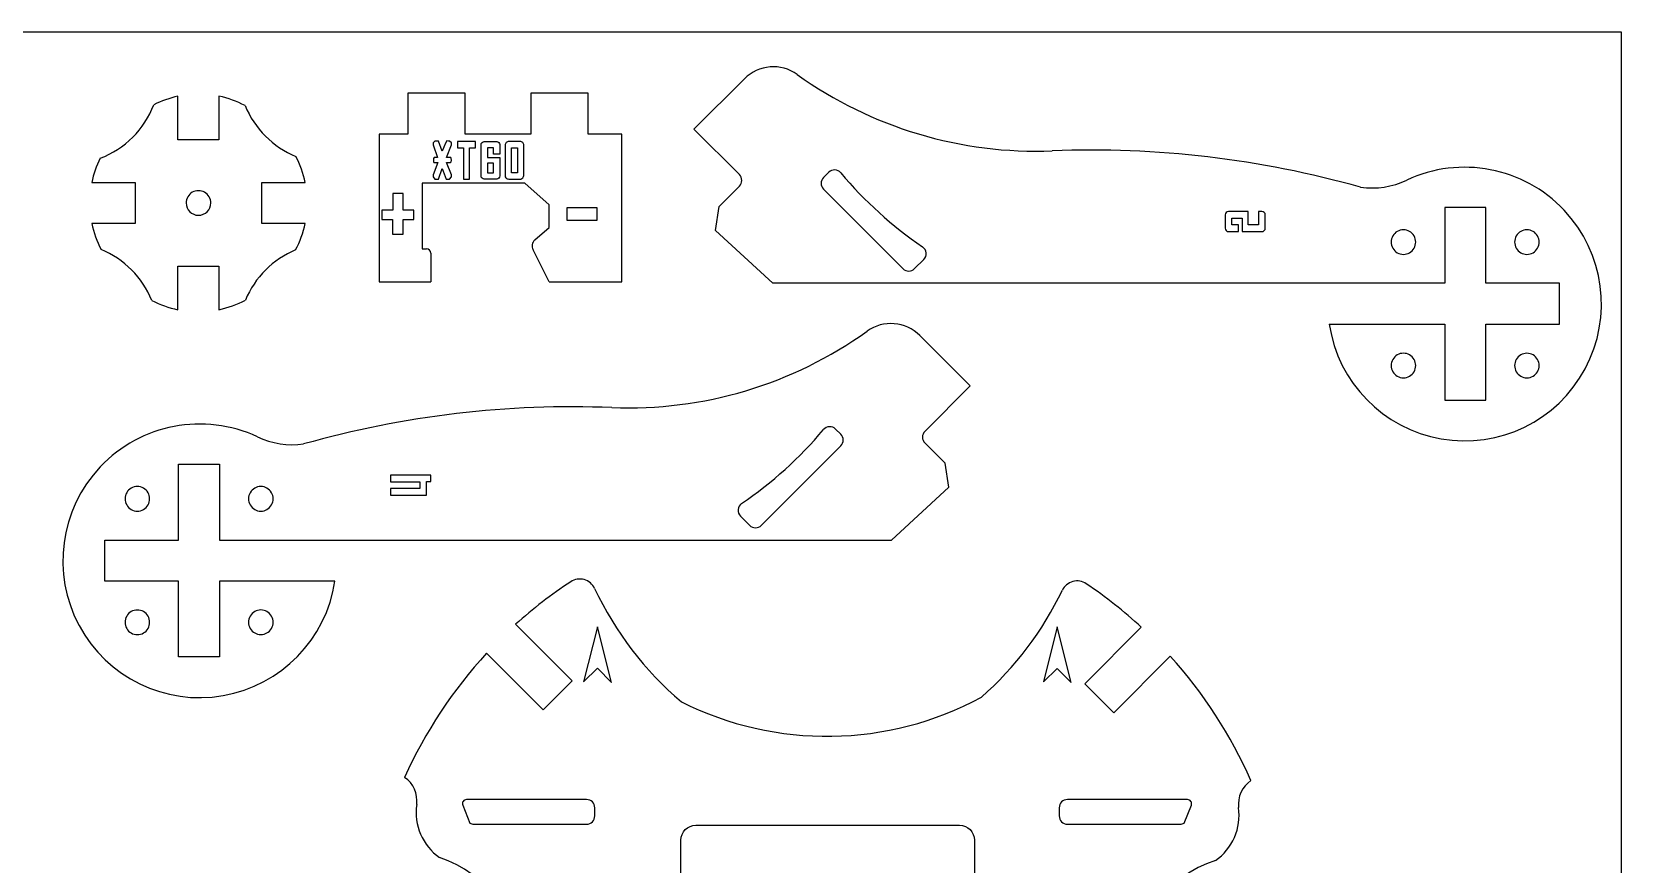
# Model space of a CAD drawing. Extents: x 0 to 911, y 61 to 967.
# Drawn here: x 321 to 907, y 660 to 967 of the extents above; entities that cross this region are included whole.
import ezdxf

# ---------------------------------------------------------------- set-up
doc = ezdxf.new("R2010")
doc.units = 0
doc.layers.add('corte', color=7, linetype='CONTINUOUS')
doc.layers.add('Grabado', color=7, linetype='CONTINUOUS')

msp = doc.modelspace()

# ---------------------------------------------------------------- linework, layer by layer
at = {"layer": 'corte', "color": 1}
for points in [[(581.753503, 914.728109), (564.99716, 931.484451), (583.576999, 950.064291)], [(459.473656, 944.783779), (459.473656, 929.665665)], [(480.63901, 944.783779), (459.473656, 944.783779)], [(480.63901, 929.665665), (480.63901, 944.783779)], [(504.82798, 944.783779), (504.82798, 929.665665)], [(525.993334, 944.783779), (504.82798, 944.783779)], [(525.993334, 929.665665), (525.993334, 944.783779)], [(374.713621, 927.575511), (374.713621, 943.65214)], [(389.831726, 943.65214), (389.831726, 927.575511)], [(389.831726, 927.575511), (374.713621, 927.575511)], [(459.473656, 929.665665), (448.890975, 929.665665)], [(448.890975, 929.665665), (448.890975, 875.240494)], [(504.82798, 929.665665), (480.63901, 929.665665)], [(538.390185, 929.665665), (525.993334, 929.665665)], [(538.390185, 875.240494), (538.390185, 929.665665)], [(612.754846, 913.659095), (614.673352, 915.577593)], [(342.889696, 911.827944), (358.966293, 911.827944)], [(358.966293, 911.827944), (358.966293, 896.709839)], [(405.579378, 911.828192), (421.65593, 911.828192)], [(405.579378, 896.710087), (405.579378, 911.828192)], [(506.339071, 890.641453), (511.631129, 895.271981), (511.631129, 903.586946), (502.560264, 911.52397), (464.764988, 911.52397), (464.764988, 887.334957), (466.392406, 887.334957)], [(594.074364, 874.650294), (572.94165, 894.120015), (574.312812, 903.011364), (581.753503, 910.452055)], [(642.071, 880.066887), (612.754846, 909.383042)], [(884.154797, 859.532189), (884.154797, 874.650294), (856.942197, 874.650294), (856.942197, 902.618805), (841.824086, 902.618805), (841.824086, 874.650294), (594.074364, 874.650294)], [(358.966293, 896.709839), (342.889746, 896.709839)], [(421.65593, 896.710087), (405.579378, 896.710087)], [(467.904214, 885.823192), (467.904214, 875.240494)], [(511.631129, 875.240494), (505.636693, 886.992003)], [(374.713954, 880.962435), (389.832059, 880.962435)], [(374.713954, 864.885892), (374.713954, 880.962435)], [(389.832059, 880.962435), (389.831726, 864.915417)], [(649.738422, 883.458264), (646.347045, 880.066887)], [(448.890975, 875.240494), (467.904214, 875.240494)], [(511.631129, 875.240494), (538.390185, 875.240494)], [(799.280851, 859.532189), (841.824086, 859.532189), (841.824086, 831.563687), (856.942197, 831.563687), (856.942197, 859.532189)], [(856.942197, 859.532189), (884.154797, 859.532189)], [(666.883885, 836.810978), (648.304003, 855.39086)], [(650.127576, 820.054636), (666.883885, 836.810978)], [(619.126233, 818.985622), (617.207684, 820.904129)], [(589.810053, 785.393423), (619.126233, 814.709578)], [(657.568216, 808.3379), (650.127576, 815.778591)], [(374.938841, 807.945333), (390.056946, 807.945333)], [(374.938841, 779.97683), (374.938841, 807.945333)], [(390.056946, 807.945333), (390.056946, 779.97683)], [(658.939352, 799.446551), (657.568216, 808.3379)], [(637.806638, 779.97683), (658.939352, 799.446551)], [(582.142597, 788.7848), (585.534, 785.393423)], [(347.726238, 779.97683), (374.938841, 779.97683)], [(347.726238, 764.858725), (347.726238, 779.97683)], [(390.056946, 779.97683), (637.806638, 779.97683)], [(374.938841, 764.858725), (347.726238, 764.858725)], [(374.938841, 736.890214), (374.938841, 764.858725)], [(390.056946, 764.858725), (390.056946, 736.890214)], [(432.600185, 764.858725), (390.056946, 764.858725)], [(488.541943, 738.237329), (509.385539, 717.356817), (520.075655, 728.046933), (499.232059, 748.927445)], [(729.955388, 747.821516), (709.1118, 726.97792), (719.801916, 716.287804), (740.645503, 737.1314)], [(390.056946, 736.890214), (374.938841, 736.890214)], [(479.70205, 682.211321), (482.348254, 675.648505)], [(525.397101, 684.288488), (481.104179, 684.288488)], [(528.420726, 678.241239), (528.420726, 681.264863)], [(699.697716, 681.264863), (699.697716, 678.241239)], [(747.014263, 684.288488), (702.721332, 684.288488)], [(745.770188, 675.648505), (748.416383, 682.211321)], [(483.903889, 675.217623), (525.397101, 675.217623)], [(702.721332, 675.217623), (744.214544, 675.217623)]]:
    msp.add_lwpolyline(points, dxfattribs=at)
for points in [[(386.808272, 904.269016)], [(826.615275, 885.323685)], [(872.151017, 885.323685)], [(826.615275, 839.795529)], [(872.151017, 839.787934)], [(359.730018, 799.721077)], [(405.265761, 799.721077)], [(359.730018, 754.185334)], [(405.265761, 754.192921)]]:
    msp.add_lwpolyline(points, close=True, dxfattribs=at)
for points in [[(603.072141, 951.663548), (597.057884, 955.97261), (588.808601, 955.295892), (583.576999, 950.064291)], [(603.072141, 951.663548), (630.416714, 932.071868), (663.514354, 922.15956), (697.126478, 923.495511)], [(346.020252, 920.747564), (355.129135, 924.218367), (362.323215, 931.412514), (365.793933, 940.52143)], [(374.713621, 943.65214), (371.626634, 942.966423), (368.632313, 941.91545), (365.793933, 940.52143)], [(399.463922, 940.189228), (396.415526, 941.753083), (393.178057, 942.917), (389.831726, 943.65214)], [(399.463922, 940.189228), (402.948971, 931.693229), (409.694282, 924.948806), (418.190739, 921.464876)], [(346.020252, 920.747564), (344.62629, 917.909199), (343.575369, 914.914901), (342.889696, 911.827944)], [(421.65593, 911.828192), (420.920435, 915.176171), (419.755744, 918.415175), (418.190739, 921.464876)], [(810.825111, 910.087563), (773.864016, 920.4958), (735.494802, 925.020502), (697.126478, 923.495511)], [(885.832212, 901.651251), (870.899906, 917.445213), (847.530407, 921.899595), (827.835277, 912.705854)], [(582.639104, 912.590082), (582.639104, 913.391998), (582.320544, 914.161069), (581.753503, 914.728109)], [(616.94222, 916.460357), (616.095645, 916.497027), (615.272533, 916.176773), (614.673352, 915.577593)], [(619.126259, 915.384714), (618.581132, 916.03346), (617.788794, 916.423687), (616.94222, 916.460357)], [(619.126259, 915.384714), (627.892059, 904.952646), (638.045601, 895.770547), (649.303725, 888.094484)], [(384.54136, 908.199134), (383.137684, 909.00993), (381.407996, 909.00993), (380.00432, 908.199134)], [(581.753503, 910.452055), (582.320544, 911.019095), (582.639104, 911.788166), (582.639104, 912.590082)], [(612.754846, 913.659095), (612.187805, 913.092056), (611.869244, 912.322985), (611.869244, 911.521069)], [(611.869244, 911.521069), (611.869244, 910.719153), (612.187805, 909.950081), (612.754846, 909.383042)], [(810.825111, 910.087563), (816.629085, 909.294127), (822.53857, 910.203744), (827.835277, 912.705854)], [(380.00432, 908.199134), (378.600644, 907.388339), (377.736413, 905.890032), (377.737407, 904.269016)], [(377.737407, 904.269016), (377.738943, 901.765252), (379.769076, 899.736365), (382.27284, 899.736365)], [(382.27284, 899.736365), (384.776604, 899.736365), (386.806736, 901.765252), (386.808272, 904.269016)], [(386.808272, 904.269016), (386.809267, 905.890032), (385.945036, 907.388339), (384.54136, 908.199134)], [(893.619188, 843.125943), (903.902232, 862.274886), (900.764519, 885.85729), (885.832212, 901.651251)], [(342.889746, 896.709839), (343.625241, 893.36186), (344.789934, 890.122856), (346.35494, 887.073155)], [(418.109485, 886.971438), (419.711135, 890.049165), (420.903393, 893.323144), (421.65593, 896.710087)], [(822.685157, 892.127637), (821.874361, 890.723961), (821.874361, 888.994274), (822.685157, 887.590598)], [(826.615275, 894.39455), (824.994259, 894.395544), (823.495952, 893.531313), (822.685157, 892.127637)], [(830.545394, 892.127637), (829.734599, 893.531313), (828.236292, 894.395544), (826.615275, 894.39455)], [(830.545394, 887.590598), (831.35619, 888.994274), (831.35619, 890.723961), (830.545394, 892.127637)], [(868.220898, 892.127637), (867.410103, 890.723961), (867.410103, 888.994274), (868.220898, 887.590598)], [(872.151017, 894.39455), (870.53, 894.395544), (869.031694, 893.531313), (868.220898, 892.127637)], [(876.081136, 892.127637), (875.27034, 893.531313), (873.772034, 894.395544), (872.151017, 894.39455)], [(876.081136, 887.590598), (876.891931, 888.994274), (876.891931, 890.723961), (876.081136, 892.127637)], [(365.076962, 868.351107), (361.592519, 876.845315), (354.849143, 883.588701), (346.35494, 887.073155)], [(418.109485, 886.971438), (409.715873, 883.500152), (403.048725, 876.831287), (399.5796, 868.436782)], [(467.904214, 885.823192), (467.904188, 886.658123), (467.227337, 887.334956), (466.392406, 887.334957)], [(506.339071, 890.641453), (505.296732, 889.729416), (505.007339, 888.225777), (505.636693, 886.992003)], [(650.610819, 885.87855), (650.52677, 886.774961), (650.047612, 887.587285), (649.303725, 888.094484)], [(649.738422, 883.458264), (650.375061, 884.094902), (650.694867, 884.982139), (650.610819, 885.87855)], [(822.685157, 887.590598), (823.495952, 886.186922), (824.994259, 885.322691), (826.615275, 885.323685)], [(826.615275, 885.323685), (828.236292, 885.322691), (829.734599, 886.186922), (830.545394, 887.590598)], [(868.220898, 887.590598), (869.031694, 886.186922), (870.53, 885.322691), (872.151017, 885.323685)], [(872.151017, 885.323685), (873.772034, 885.322691), (875.27034, 886.186922), (876.081136, 887.590598)], [(642.071, 880.066887), (643.251798, 878.886091), (645.166247, 878.886091), (646.347045, 880.066887)], [(365.076962, 868.351107), (368.126759, 866.78607), (371.365868, 865.621369), (374.713954, 864.885892)], [(389.831726, 864.915417), (393.220638, 865.659222), (396.497719, 866.84305), (399.5796, 868.436782)], [(534.754567, 828.822046), (568.366697, 827.486094), (601.464344, 837.398406), (628.808921, 856.990092)], [(648.304003, 855.39086), (643.072403, 860.62242), (634.82316, 861.299127), (628.808921, 856.990092)], [(799.280851, 859.532189), (802.495341, 838.03591), (819.116634, 821.01511), (840.530517, 817.291052)], [(822.685157, 846.599481), (821.874361, 845.195805), (821.874361, 843.466117), (822.685157, 842.062441)], [(826.615275, 848.866394), (824.994259, 848.867388), (823.495952, 848.003157), (822.685157, 846.599481)], [(830.545394, 846.599481), (829.734599, 848.003157), (828.236292, 848.867388), (826.615275, 848.866394)], [(830.545394, 842.062441), (831.35619, 843.466117), (831.35619, 845.195805), (830.545394, 846.599481)], [(868.223214, 846.591089), (867.413036, 845.18782), (867.413036, 843.458921), (868.223214, 842.055652)], [(872.151017, 848.858807), (870.530661, 848.858807), (869.033391, 847.994358), (868.223214, 846.591089)], [(876.078821, 846.591089), (875.268643, 847.994358), (873.771373, 848.858808), (872.151017, 848.858807)], [(876.078821, 842.055652), (876.888999, 843.458921), (876.888999, 845.18782), (876.078821, 846.591089)], [(822.685157, 842.062441), (823.495952, 840.658765), (824.994259, 839.794534), (826.615275, 839.795529)], [(826.615275, 839.795529), (828.236292, 839.794534), (829.734599, 840.658765), (830.545394, 842.062441)], [(840.530517, 817.291052), (861.9444, 813.566994), (883.336145, 823.977), (893.619188, 843.125943)], [(868.223214, 842.055652), (869.033391, 840.652383), (870.530661, 839.787934), (872.151017, 839.787934)], [(872.151017, 839.787934), (873.771373, 839.787934), (875.268643, 840.652383), (876.078821, 842.055652)], [(404.045767, 818.032389), (384.350639, 827.226134), (360.981139, 822.771756), (346.04883, 806.977796)], [(534.754567, 828.822046), (496.386242, 830.347038), (458.017029, 825.822336), (421.055934, 815.414098)], [(582.577285, 793.421011), (593.835434, 801.097072), (603.988999, 810.279174), (612.75482, 820.71125)], [(614.938838, 821.786869), (614.092275, 821.7502), (613.299946, 821.359981), (612.75482, 820.71125)], [(617.207684, 820.904129), (616.608505, 821.503294), (615.785401, 821.823539), (614.938838, 821.786869)], [(404.045767, 818.032389), (409.342475, 815.53028), (415.251959, 814.620662), (421.055934, 815.414098)], [(619.126233, 814.709578), (620.307029, 815.890375), (620.307029, 817.804825), (619.126233, 818.985622)], [(650.127576, 820.054636), (648.94678, 818.873838), (648.94678, 816.959388), (650.127576, 815.778591)], [(346.04883, 806.977796), (331.11652, 791.183837), (327.978804, 767.601433), (338.261845, 748.452488)], [(355.799899, 797.454164), (354.989104, 796.050488), (354.989104, 794.320801), (355.799899, 792.917125)], [(359.730018, 799.721077), (358.109002, 799.722071), (356.610695, 798.85784), (355.799899, 797.454164)], [(363.660137, 797.454164), (362.849342, 798.85784), (361.351035, 799.722071), (359.730018, 799.721077)], [(363.660137, 792.917125), (364.470933, 794.320801), (364.470933, 796.050488), (363.660137, 797.454164)], [(401.335642, 797.454164), (400.524846, 796.050488), (400.524846, 794.320801), (401.335642, 792.917125)], [(405.265761, 799.721077), (403.644744, 799.722071), (402.146437, 798.85784), (401.335642, 797.454164)], [(409.195879, 797.454164), (408.385084, 798.85784), (406.886777, 799.722071), (405.265761, 799.721077)], [(409.195879, 792.917125), (410.006675, 794.320801), (410.006675, 796.050488), (409.195879, 797.454164)], [(355.799899, 792.917125), (356.610695, 791.513449), (358.109002, 790.649218), (359.730018, 790.650212)], [(359.730018, 790.650212), (361.351035, 790.649218), (362.849342, 791.513449), (363.660137, 792.917125)], [(401.335642, 792.917125), (402.146437, 791.513449), (403.644744, 790.649218), (405.265761, 790.650212)], [(405.265761, 790.650212), (406.886777, 790.649218), (408.385084, 791.513449), (409.195879, 792.917125)], [(582.577285, 793.421011), (581.833403, 792.913811), (581.354248, 792.101487), (581.270201, 791.205079)], [(581.270201, 791.205079), (581.186155, 790.30867), (581.50596, 789.421436), (582.142597, 788.7848)], [(585.534, 785.393423), (586.101039, 784.826382), (586.87011, 784.507822), (587.672026, 784.507822)], [(587.672026, 784.507822), (588.473942, 784.507822), (589.243013, 784.826382), (589.810053, 785.393423)], [(391.350515, 722.61759), (412.764399, 726.341646), (429.385693, 743.362445), (432.600185, 764.858725)], [(519.544071, 764.611514), (512.389748, 759.900146), (505.599925, 754.657334), (499.232059, 748.927445)], [(524.514007, 765.39911), (522.82161, 765.871024), (521.007642, 765.583561), (519.544071, 764.611514)], [(528.359294, 762.153445), (527.60989, 763.742566), (526.206405, 764.927196), (524.514007, 765.39911)], [(528.359294, 762.153445), (535.927908, 746.104101), (546.830633, 731.852424), (560.340725, 720.348391)], [(704.711625, 764.700264), (703.015616, 764.24149), (701.602984, 763.06778), (700.841277, 761.484517)], [(709.675307, 763.874141), (708.21932, 764.857513), (706.407634, 765.159038), (704.711625, 764.700264)], [(729.955388, 747.821516), (723.610717, 753.677173), (716.831266, 759.043424), (709.675307, 763.874141)], [(670.962886, 722.016111), (683.456781, 733.046197), (693.615893, 746.466061), (700.841277, 761.484517)], [(355.799899, 751.918422), (354.989104, 750.514746), (354.989104, 748.785058), (355.799899, 747.381382)], [(359.730018, 754.185334), (358.109002, 754.186329), (356.610695, 753.322098), (355.799899, 751.918422)], [(363.660137, 751.918422), (362.849342, 753.322098), (361.351035, 754.186329), (359.730018, 754.185334)], [(363.660137, 747.381382), (364.470933, 748.785058), (364.470933, 750.514746), (363.660137, 751.918422)], [(401.335642, 751.926008), (400.524846, 750.522332), (400.524846, 748.792645), (401.335642, 747.388969)], [(405.265761, 754.192921), (403.644744, 754.193915), (402.146437, 753.329684), (401.335642, 751.926008)], [(409.195879, 751.926008), (408.385084, 753.329684), (406.886777, 754.193915), (405.265761, 754.192921)], [(409.195879, 747.388969), (410.006675, 748.792645), (410.006675, 750.522332), (409.195879, 751.926008)], [(338.261845, 748.452488), (348.544886, 729.303544), (369.936631, 718.893534), (391.350515, 722.61759)], [(355.799899, 747.381382), (356.610695, 745.977706), (358.109002, 745.113475), (359.730018, 745.11447)], [(359.730018, 745.11447), (361.351035, 745.113475), (362.849342, 745.977706), (363.660137, 747.381382)], [(401.335642, 747.388969), (402.146437, 745.985292), (403.644744, 745.121061), (405.265761, 745.122056)], [(405.265761, 745.122056), (406.886777, 745.121061), (408.385084, 745.985292), (409.195879, 747.388969)], [(488.541943, 738.237329), (476.062249, 724.711207), (465.850177, 709.257405), (458.300562, 692.473422)], [(770.357443, 691.263199), (762.979047, 708.047959), (752.946726, 723.535488), (740.645503, 737.1314)], [(560.340725, 720.348391), (595.274535, 702.805816), (636.57377, 703.428436), (670.962886, 722.016111)], [(462.762958, 682.526585), (463.254097, 686.416018), (461.532225, 690.25413), (458.300562, 692.473422)], [(770.357443, 691.263199), (767.108664, 689.069042), (765.357072, 685.244404), (765.818025, 681.35128)], [(462.762958, 682.526585), (461.632791, 674.923134), (464.885772, 667.332107), (471.170834, 662.906302)], [(479.851121, 683.622511), (479.570038, 683.206104), (479.514174, 682.677267), (479.70205, 682.211321)], [(481.104179, 684.288488), (480.601782, 684.28849), (480.132204, 684.038918), (479.851121, 683.622511)], [(527.535128, 683.40289), (526.968088, 683.969929), (526.199017, 684.288489), (525.397101, 684.288488)], [(528.420726, 681.264863), (528.420727, 682.066779), (528.102167, 682.83585), (527.535128, 683.40289)], [(702.721332, 684.288488), (701.051433, 684.288485), (699.697715, 682.934762), (699.697716, 681.264863)], [(748.267315, 683.622508), (747.986234, 684.038914), (747.516658, 684.288487), (747.014263, 684.288488)], [(748.416383, 682.211321), (748.604258, 682.677265), (748.548396, 683.206101), (748.267315, 683.622508)], [(757.25823, 661.796798), (763.577428, 666.173724), (766.889187, 673.739293), (765.818025, 681.35128)], [(482.348254, 675.648505), (482.81817, 675.366558), (483.355878, 675.217622), (483.903889, 675.217623)], [(525.397101, 675.217623), (527.067, 675.217622), (528.420723, 676.57134), (528.420726, 678.241239)], [(699.697716, 678.241239), (699.697719, 676.571343), (701.051436, 675.217626), (702.721332, 675.217623)], [(744.214544, 675.217623), (744.762558, 675.217621), (745.300269, 675.366556), (745.770188, 675.648505)], [(500.663256, 622.087419), (500.663256, 640.629902), (488.775302, 657.083383), (471.170834, 662.906302)], [(757.25823, 661.796798), (739.609077, 656.110631), (727.593812, 639.749827), (727.449991, 621.207863)]]:
    msp.add_open_spline(points, degree=3, dxfattribs=at)
at = {"layer": 'Grabado', "color": 1}
msp.add_lwpolyline([(0.162894, 967.396102), (906.923672, 967.396102), (906.923672, 60.635323), (0.162894, 60.635323)], close=True, dxfattribs=at)
at = {"layer": 'Grabado', "color": 5}
for points in [[(475.317405, 921.007912), (473.701405, 921.007912), (475.551005, 925.723645), (475.551005, 926.457512), (474.901405, 927.107112), (474.418205, 927.107112), (473.867805, 927.141245), (473.317405, 926.341245), (472.184605, 923.373779), (470.768072, 927.107112), (469.484872, 927.107112), (468.834205, 926.457512), (468.834205, 925.723645), (470.401139, 921.007912), (469.133939, 921.007912)], [(487.647005, 926.957779), (492.246471, 926.957779)], [(500.864071, 926.957779), (496.730738, 926.957779)], [(486.497138, 914.240979), (486.497138, 925.807912)], [(493.397405, 925.807912), (493.397405, 922.324179), (491.096605, 922.324179), (491.096605, 924.623912), (488.796871, 924.623912), (488.796871, 921.040979), (493.397405, 921.040979), (493.397405, 914.240979)], [(495.347271, 925.574312), (495.347271, 914.457513)], [(502.246471, 914.457513), (502.246471, 925.574312)], [(469.017672, 919.157246), (470.484339, 919.157246), (468.834205, 914.623913), (468.834205, 913.891113), (469.484872, 913.091113), (470.768072, 913.091113), (472.184605, 916.973779), (473.618205, 913.091113), (474.901405, 913.091113), (475.551005, 913.891113), (475.551005, 914.623913), (473.701405, 919.240446), (475.251272, 919.240446)], [(468.884339, 920.090579), (468.884339, 919.924179)], [(492.246471, 913.091113), (487.647005, 913.091113)], [(496.730738, 913.091113), (501.096604, 913.091113)], [(760.897419, 899.859899), (760.897419, 894.944699)], [(769.376138, 896.173499), (769.376138, 901.0887), (762.126219, 901.0887)], [(762.126219, 893.715898), (765.833098, 893.715898), (765.833098, 896.173499), (763.375499, 896.173499), (763.375499, 898.631099), (767.205258, 898.631099), (767.205258, 893.715898), (774.455178, 893.715898)], [(774.455178, 901.0887), (773.226378, 901.0887), (773.226378, 896.173499), (769.376138, 896.173499)], [(775.683978, 894.944699), (775.683978, 899.859899)], [(565.674583, 674.799458), (662.916984, 674.799458)], [(560.177569, 572.076383), (560.177569, 669.300587)], [(668.416293, 669.300587), (668.416293, 572.076383)]]:
    msp.add_lwpolyline(points, dxfattribs=at)
for points in [[(482.213405, 924.607912), (484.429938, 924.607912), (484.429938, 926.957779), (477.763272, 926.957779), (477.763272, 924.607912), (479.979805, 924.607912), (479.979805, 913.091113), (482.213405, 913.091113)], [(500.864071, 926.957779)], [(497.647004, 915.373779), (497.647004, 924.623912), (499.946738, 924.623912), (499.946738, 915.373779)], [(491.096605, 919.007912), (488.796871, 919.007912), (488.796871, 915.407912), (491.096605, 915.407912)], [(457.759006, 898.22818), (461.709939, 898.22818), (461.709939, 901.628713), (457.759006, 901.628713), (457.759006, 907.778046), (453.926473, 907.778046), (453.926473, 901.628713), (449.842206, 901.628713), (449.842206, 898.22818), (453.793139, 898.22818), (453.793139, 892.828713), (457.759006, 892.828713)], [(518.209137, 902.607913), (529.14247, 902.607913), (529.14247, 897.82498), (518.209137, 897.82498)], [(454.998754, 801.441188), (463.928034, 801.441188), (463.928034, 798.983588), (453.114594, 798.983588), (453.114594, 796.525988), (466.385634, 796.525988), (466.385634, 801.605028), (467.942114, 801.605028), (467.942114, 803.939748), (453.114594, 803.939748), (453.114594, 801.441188)], [(529.360741, 748.033286), (524.306874, 727.72502), (529.360741, 732.687153), (534.598074, 727.445553)], [(698.878998, 748.004486), (693.824064, 727.700487), (698.878998, 732.658353), (704.116331, 727.42102)]]:
    msp.add_lwpolyline(points, close=True, dxfattribs=at)
for points in [[(486.497138, 925.807912), (486.497138, 926.116179), (486.604871, 926.382845), (486.829938, 926.607912)], [(486.829938, 926.607912), (487.050738, 926.840445), (487.321671, 926.957779), (487.647005, 926.957779)], [(492.246471, 926.957779), (492.567538, 926.957779), (492.838471, 926.840445), (493.063538, 926.607912)], [(493.063538, 926.607912), (493.284338, 926.382845), (493.397405, 926.116179), (493.397405, 925.807912)], [(495.747271, 926.540712), (495.480605, 926.274045), (495.347271, 925.948712), (495.347271, 925.574312)], [(496.730738, 926.957779), (496.338204, 926.957779), (496.013938, 926.815912), (495.747271, 926.540712)], [(501.846471, 926.540712), (501.579804, 926.815912), (501.251271, 926.957779), (500.864071, 926.957779)], [(502.246471, 925.574312), (502.246471, 925.948712), (502.113138, 926.274045), (501.846471, 926.540712)], [(469.133939, 921.007912), (468.976072, 920.874579), (468.892872, 920.566312), (468.884339, 920.090579)], [(475.551005, 920.040446), (475.551005, 920.527912), (475.472072, 920.848979), (475.317405, 921.007912)], [(468.884339, 919.924179), (468.884339, 919.565779), (468.925939, 919.311912), (469.017672, 919.157246)], [(475.251272, 919.240446), (475.450739, 919.282046), (475.551005, 919.548712), (475.551005, 920.040446)], [(495.347271, 914.457513), (495.347271, 914.066046), (495.450738, 913.744979), (495.664071, 913.491113)], [(501.913671, 913.557246), (502.134471, 913.823913), (502.246471, 914.123646), (502.246471, 914.457513)], [(486.829938, 913.423913), (486.604871, 913.644713), (486.497138, 913.915646), (486.497138, 914.240979)], [(487.647005, 913.091113), (487.321671, 913.091113), (487.050738, 913.198846), (486.829938, 913.423913)], [(493.063538, 913.423913), (492.838471, 913.198846), (492.567538, 913.091113), (492.246471, 913.091113)], [(493.397405, 914.240979), (493.397405, 913.915646), (493.284338, 913.644713), (493.063538, 913.423913)], [(495.664071, 913.491113), (495.884871, 913.244713), (496.239004, 913.111379), (496.730738, 913.091113)], [(501.096604, 913.091113), (501.430471, 913.144446), (501.701404, 913.299113), (501.913671, 913.557246)], [(761.245579, 900.74054), (761.013472, 900.49478), (760.897419, 900.201235), (760.897419, 899.859899)], [(762.126219, 901.0887), (761.784885, 901.0887), (761.491339, 900.972647), (761.245579, 900.74054)], [(775.315338, 900.74054), (775.083223, 900.972647), (774.796503, 901.0887), (774.455178, 901.0887)], [(775.683978, 899.859899), (775.683961, 900.201235), (775.561081, 900.49478), (775.315338, 900.74054)], [(760.897419, 894.944699), (760.897419, 894.603372), (761.013472, 894.316653), (761.245579, 894.084538)], [(761.245579, 894.084538), (761.491339, 893.838787), (761.784885, 893.715907), (762.126219, 893.715898)], [(774.455178, 893.715898), (774.796503, 893.715907), (775.083223, 893.838787), (775.315338, 894.084538)], [(775.315338, 894.084538), (775.561081, 894.316653), (775.683961, 894.603372), (775.683978, 894.944699)], [(560.177569, 669.300587), (560.177569, 672.350503), (562.627059, 674.799458), (565.674583, 674.799458)], [(662.916984, 674.799458), (665.963743, 674.799458), (668.416293, 672.350503), (668.416293, 669.300587)]]:
    msp.add_open_spline(points, degree=3, dxfattribs=at)

doc.saveas('drawing.dxf')
